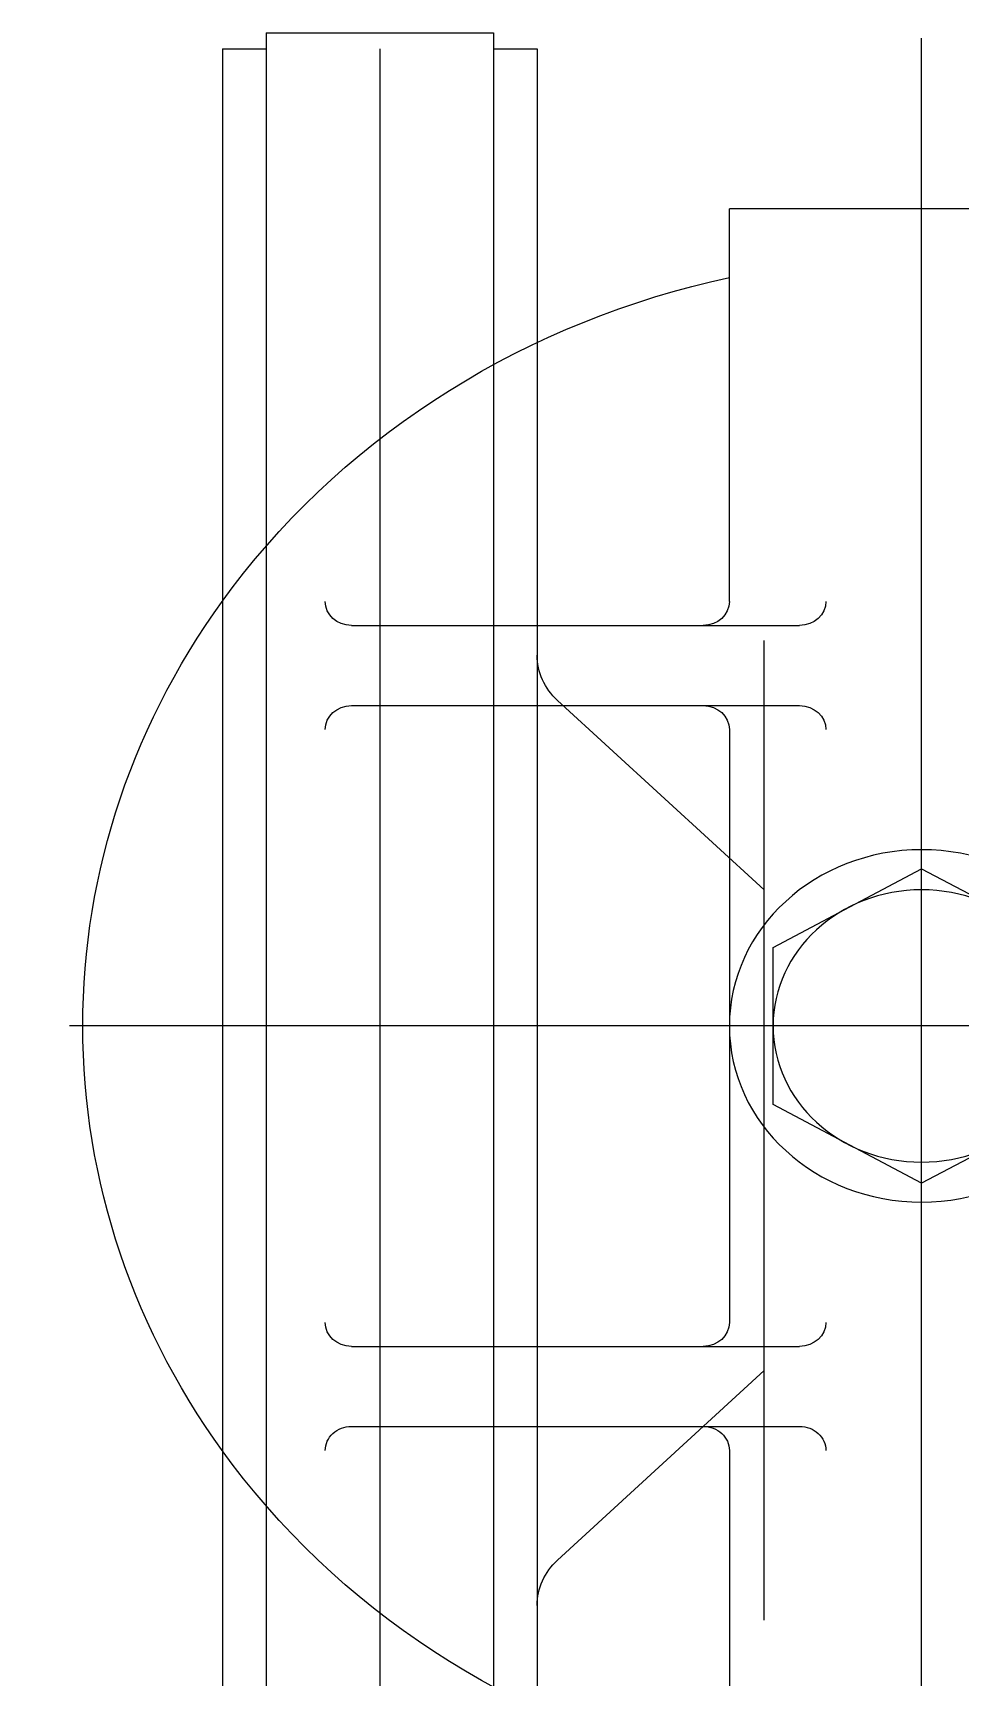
# Model space of a CAD drawing. Header units: millimetres. Extents: x -129 to 3172, y -143 to 919.
# Drawn here: x -52.0179 to -51.9662, y 35.1502 to 35.2419 of the extents above; entities that cross this region are included whole.
import ezdxf

# ---------------------------------------------------------------- set-up
doc = ezdxf.new("R2010")
doc.units = ezdxf.units.MM
doc.header["$LTSCALE"] = 0.1
doc.layers.add('E-GENERAL', color=8, linetype='Continuous')

# ---------------------------------------------------------------- blocks, each defined once
blk = doc.blocks.new('grupo electrogeno')
at = {"layer": 'E-GENERAL'}
for p, q in [((-164.1068705825766, 149.9358109141373), (-164.1068705825766, 150.2167468510231)), ((-164.1131970325766, 149.9349180569943), (-164.1131970325766, 150.2134802762951)), ((-164.1005441325767, 149.9349180569943), (-164.1005441325767, 150.2134802762951)), ((-164.1156302825766, 149.9358109141373), (-164.1156302825766, 150.0563466284228)), ((-164.0981108825766, 149.9358109141373), (-164.0981108825766, 150.0563466284228)), ((-164.0766982825767, 150.0435572941231), (-164.0766982825767, 149.9352190273082)), ((-164.0874045825766, 150.0139267048665), (-164.0874045825766, 150.0358017048661)), ((-164.0854579825767, 150.0233835239834), (-164.0854579825767, 149.9687740185768)), ((-164.0969705906972, 150.0200327240697), (-164.0854579825767, 150.0094716284225)), ((-164.1084515679336, 150.0125874191519), (-164.0834900057571, 150.0125874191519)), ((-164.1084515679336, 150.0081231334375), (-164.0834900057571, 150.0081231334375)), ((-164.0874045825766, 149.9737481334379), (-164.0874045825766, 150.0067838477234)), ((-164.0766982825767, 149.9990293428805), (-164.0849713325766, 149.9946476667307)), ((-164.0684252325767, 149.9946476667307), (-164.0766982825767, 149.9990293428805)), ((-164.0849713325766, 149.9946476667307), (-164.0849713325766, 149.98588431443)), ((-163.9936195929199, 149.9902659905808), (-164.1241479082733, 149.9902659905808)), ((-164.0849713325766, 149.98588431443), (-164.0766982825767, 149.9815026382803)), ((-164.0766982825767, 149.9815026382803), (-164.0684252325767, 149.98588431443)), ((-164.0969705906972, 149.97212481849), (-164.0854579825767, 149.9826859141371)), ((-164.1084515679336, 149.9724088477233), (-164.0834900057571, 149.9724088477233)), ((-164.1084515679336, 149.9679445620089), (-164.0834900057571, 149.9679445620089)), ((-164.0874045825766, 149.9666052762948), (-164.0874045825766, 149.9447302762948)), ((-164.0659919825767, 149.9447302762948), (-164.0874045825766, 149.9447302762948)), ((-164.1156302825766, 149.9358109141373), (-164.1131970325766, 149.9358109141373)), ((-164.1005441325767, 149.9358109141373), (-164.0981108825766, 149.9358109141373)), ((-164.1131970325766, 149.9349180569943), (-164.1005441325767, 149.9349180569943))]:
    blk.add_line(p, q, dxfattribs=at)
for centre, major_axis, ratio, start_param, end_param in [((-164.0766982825767, 149.9902659905808), (0.0467183999999935, 1.636e-13), 0.9173503984971096, 1.802017806286774, 2.535217660267161), ((-164.0942176825767, 150.0225581054311), (0.0038931999999932, 1.186e-13), 0.9173503984897471, 3.141592653556596, 3.926990816963571), ((-164.0766982825767, 149.9902659905808), (0.0467183999999747, 0), 0.9173503984974438, 2.535217660270951, 3.747967646908632), ((-164.1084515679336, 150.0139267048665), (0.0014599499999974, 5.92e-14), 0.917350398485276, 3.141592653545603, 4.712388980347503), ((-164.0888645325765, 150.0139267048665), (-0.0014599499999974, 5.92e-14), 0.917350398485276, 1.570796326832081, 3.141592653633981), ((-164.0834900057571, 150.0139267048665), (-0.0014599499999974, 5.92e-14), 0.917350398485276, 1.570796326832081, 3.141592653633981), ((-164.1084515679336, 150.0067838477234), (0.0014599499999974, 1.202e-13), 0.9173503985047441, 1.570796326719388, 3.141592653500065), ((-164.0888645325765, 150.0067838477234), (-0.0014599499999974, 1.202e-13), 0.9173503985047441, 3.14159265367952, 4.712388980460198), ((-164.0834900057571, 150.0067838477234), (-0.0014599499999974, 1.202e-13), 0.9173503985047441, 3.14159265367952, 4.712388980460198), ((-164.0766982825767, 149.9902659905808), (0.0082730499999855, 2.430000000000001e-14), 0.9173503984990178, 3.141592653586593, 9.42477796076618), ((-164.1084515679336, 149.9737481334379), (-0.0014599499999974, 1.202e-13), 0.9173503985047441, 8.97269e-11, 1.570796326870404), ((-164.0888645325765, 149.9737481334379), (0.0014599499999974, 1.202e-13), 0.9173503985047441, 4.712388980309182, 6.283185307089857), ((-164.0834900057571, 149.9737481334379), (0.0014599499999974, 1.202e-13), 0.9173503985047441, 4.712388980309182, 6.283185307089857), ((-164.0942176825767, 149.9695994371286), (0.0038931999999932, 2.128e-13), 0.9173503985032364, 2.356194490137923, 3.141592653530196), ((-164.1084515679336, 149.9666052762948), (0.0014599499999974, 1.945e-13), 0.917350398485276, 1.570796326672708, 3.141592653444595), ((-164.0888645325765, 149.9666052762948), (-0.0014599499999974, 1.945e-13), 0.917350398485276, 3.14159265373499, 4.712388980506878), ((-164.0834900057571, 149.9666052762948), (-0.0014599499999974, 1.945e-13), 0.917350398485276, 3.14159265373499, 4.712388980506878), ((-164.0766982825767, 149.9902659905808), (-0.0467183999999935, 1.634e-13), 0.9173503984971102, 0.6063749933226285, 1.339574847303012)]:
    blk.add_ellipse(centre, major_axis=major_axis, ratio=ratio, start_param=start_param, end_param=end_param, dxfattribs=at)
blk.add_ellipse((-164.0766982825767, 149.9902659905808), major_axis=(-0.0107062999999812, 1.276e-13), ratio=0.9173503984985488, dxfattribs=at)
blk = doc.blocks.new('A$C1F186A80')
at = {"xscale": -1, "rotation": 180}
blk.add_blockref('grupo electrogeno', (165.3067234697929, 151.3561508176552), dxfattribs=at)

msp = doc.modelspace()

# ---------------------------------------------------------------- block references
msp.add_blockref('A$C1F186A80', (-53.19840421132506, 33.82065537134702))

doc.saveas('drawing.dxf')
